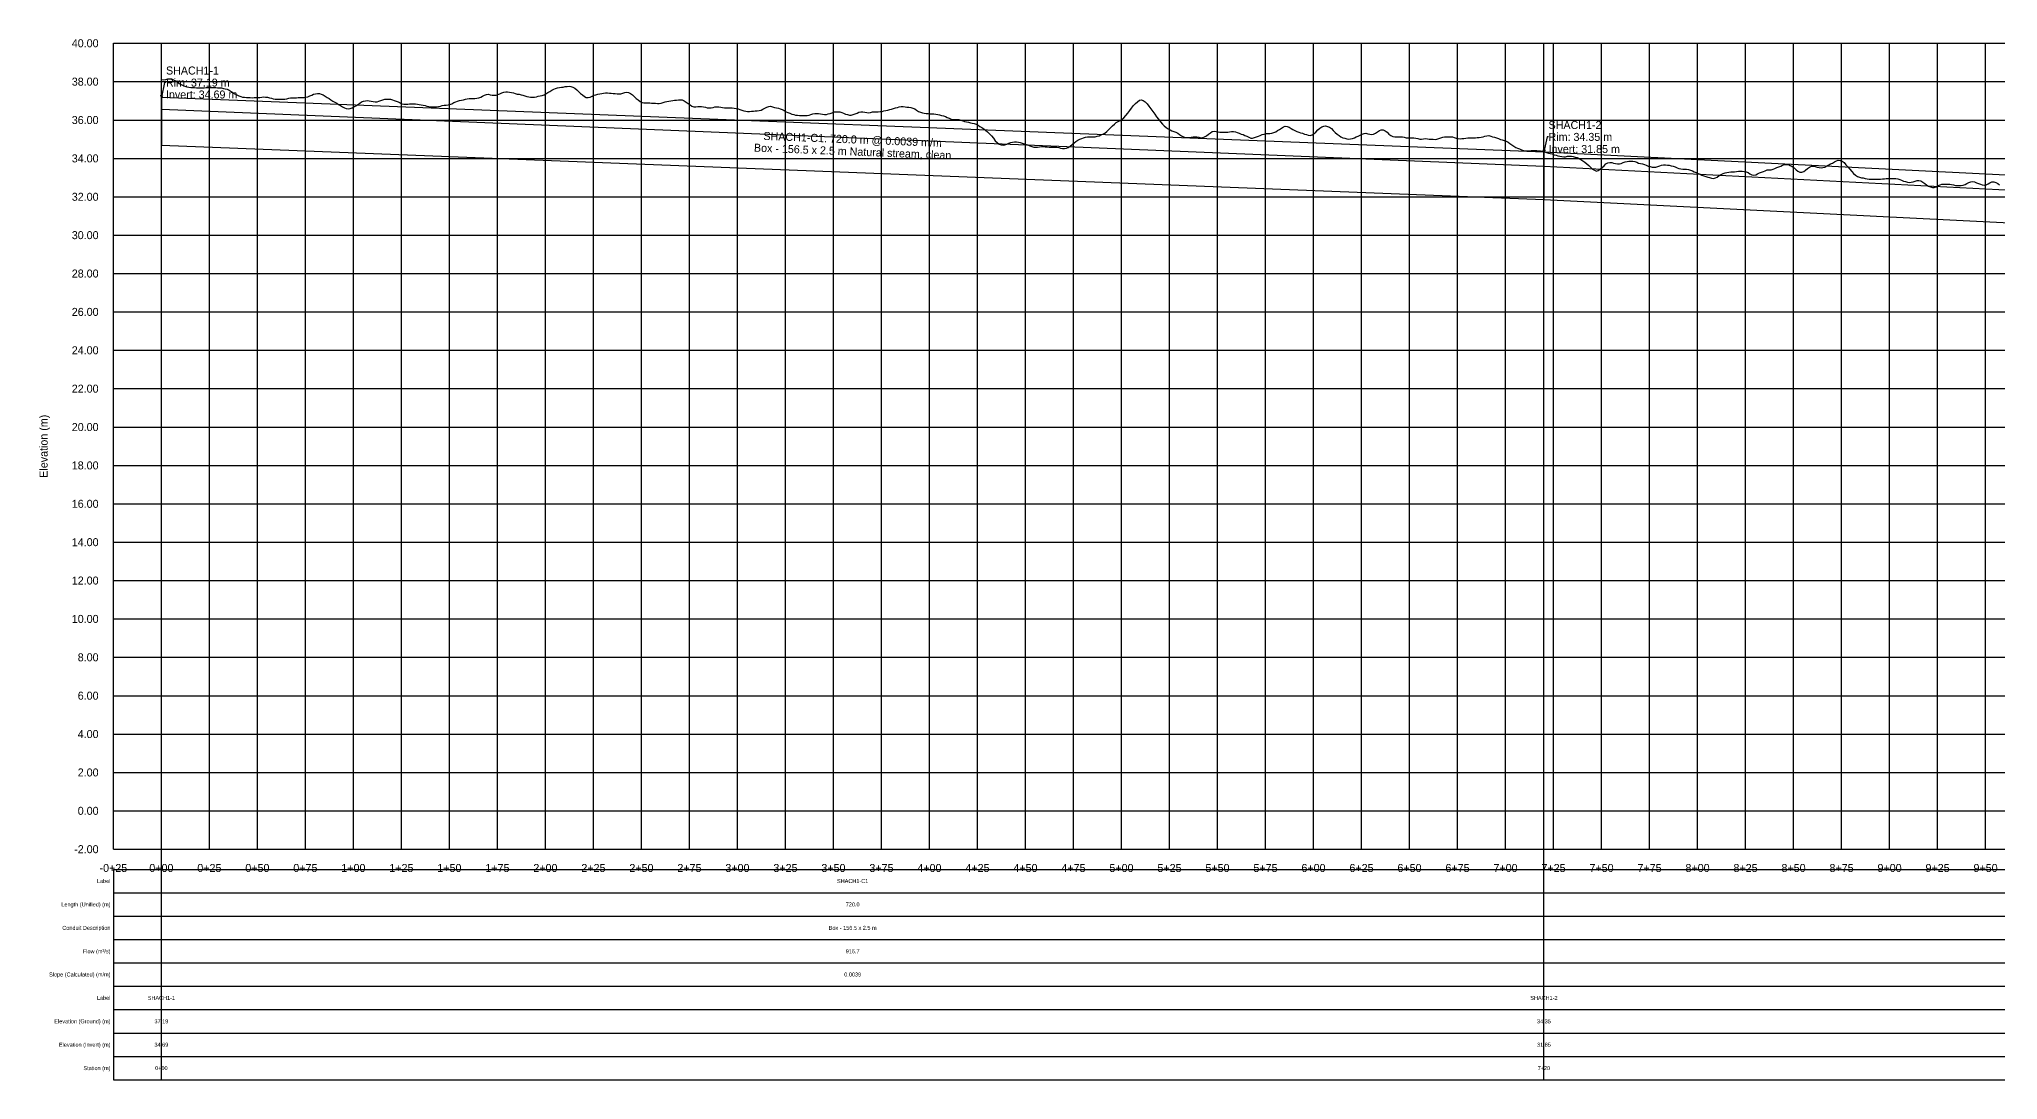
# Model space of a CAD drawing. Extents: x -64 to 8082, y -140 to 402.
# Drawn here: x -64 to 956, y -140 to 402 of the extents above; entities that cross this region are included whole.
import ezdxf
from ezdxf.enums import TextEntityAlignment as Align

# ---------------------------------------------------------------- set-up
doc = ezdxf.new("R2010")
doc.units = 0
for name, color, linetype in [('Annotation', 7, 'Continuous'), ('Annotation_Table', 254, 'Continuous'), ('Crown', 7, 'Continuous'), ('Grid', 254, 'Continuous'), ('Grid_Text', 7, 'Continuous'), ('Ground_Elevation', 3, 'Continuous'), ('Hydraulic_Grade', 5, 'Continuous'), ('Invert', 7, 'Continuous'), ('Structure', 7, 'Continuous')]:
    doc.layers.add(name, color=color, linetype=linetype)

msp = doc.modelspace()

# ---------------------------------------------------------------- linework, layer by layer
at = {"layer": 'Annotation', "color": 0}
for points in [[(2.4, 379.5), (1.7, 379.5), (0, 371.9)], [(722.4, 351.2), (721.7, 351.2), (720, 343.5)]]:
    msp.add_lwpolyline(points, dxfattribs=at)
for points in [[(0, 371.9), (-0.2, 372.9), (0.6, 372.7)], [(720, 343.5), (719.8, 344.5), (720.6, 344.3)]]:
    msp.add_lwpolyline(points, close=True, dxfattribs=at)
at = {"layer": 'Annotation_Table', "color": 254}
for points in [[(0, -140.2), (0, 400)], [(720, -140.2), (720, 400)], [(-25, -30.5), (8049.9, -30.5)], [(-25, -30.5), (-25, -140.2)], [(-25, -42.7), (8049.9, -42.7)], [(-25, -54.9), (8049.9, -54.9)], [(-25, -67.1), (8049.9, -67.1)], [(-25, -79.2), (8049.9, -79.2)], [(-25, -91.4), (8049.9, -91.4)], [(-25, -103.6), (8049.9, -103.6)], [(-25, -115.8), (8049.9, -115.8)], [(-25, -128), (8049.9, -128)], [(-25, -140.2), (8049.9, -140.2)]]:
    msp.add_lwpolyline(points, dxfattribs=at)
at = {"layer": 'Crown', "color": 0}
for points in [[(0, 371.9), (0, 371.9)], [(0, 371.9), (720, 343.5)], [(720, 343.5), (720, 343.5)], [(720, 343.5), (1295.4, 314.7)]]:
    msp.add_lwpolyline(points, dxfattribs=at)
at = {"layer": 'Grid', "color": 254}
for points in [[(-25, 400), (8050, 400)], [(-25, -20), (-25, 400)], [(0, -20), (0, 400)], [(25, -20), (25, 400)], [(50, -20), (50, 400)], [(75, -20), (75, 400)], [(100, -20), (100, 400)], [(125, -20), (125, 400)], [(150, -20), (150, 400)], [(175, -20), (175, 400)], [(200, -20), (200, 400)], [(225, -20), (225, 400)], [(250, -20), (250, 400)], [(275, -20), (275, 400)], [(300, -20), (300, 400)], [(325, -20), (325, 400)], [(350, -20), (350, 400)], [(375, -20), (375, 400)], [(400, -20), (400, 400)], [(425, -20), (425, 400)], [(450, -20), (450, 400)], [(475, -20), (475, 400)], [(500, -20), (500, 400)], [(525, -20), (525, 400)], [(550, -20), (550, 400)], [(575, -20), (575, 400)], [(600, -20), (600, 400)], [(625, -20), (625, 400)], [(650, -20), (650, 400)], [(675, -20), (675, 400)], [(700, -20), (700, 400)], [(725, -20), (725, 400)], [(750, -20), (750, 400)], [(775, -20), (775, 400)], [(800, -20), (800, 400)], [(825, -20), (825, 400)], [(850, -20), (850, 400)], [(875, -20), (875, 400)], [(900, -20), (900, 400)], [(925, -20), (925, 400)], [(950, -20), (950, 400)], [(-25, 380), (8050, 380)], [(-25, 360), (8050, 360)], [(-25, 340), (8050, 340)], [(-25, 320), (8050, 320)], [(-25, 300), (8050, 300)], [(-25, 280), (8050, 280)], [(-25, 260), (8050, 260)], [(-25, 240), (8050, 240)], [(-25, 220), (8050, 220)], [(-25, 200), (8050, 200)], [(-25, 180), (8050, 180)], [(-25, 160), (8050, 160)], [(-25, 140), (8050, 140)], [(-25, 120), (8050, 120)], [(-25, 100), (8050, 100)], [(-25, 80), (8050, 80)], [(-25, 60), (8050, 60)], [(-25, 40), (8050, 40)], [(-25, 20), (8050, 20)], [(-25, 0), (8050, 0)], [(-25, -20), (8050, -20)]]:
    msp.add_lwpolyline(points, dxfattribs=at)
at = {"layer": 'Ground_Elevation', "color": 3}
msp.add_lwpolyline([(0.3, 381.2), (1.3, 381), (2.3, 381.2), (3.3, 381.4), (4.3, 381.5), (5.3, 381.4), (6.3, 381), (7.3, 380.5), (8.3, 379.9), (9.3, 379.1), (10.3, 378.5), (11.3, 378), (12.3, 377.6), (13.3, 377.3), (14.3, 377.1), (15.3, 377), (16.3, 377), (17.3, 376.9), (18.3, 376.8), (19.3, 376.7), (20.3, 376.7), (21.3, 376.7), (22.3, 376.8), (23.3, 376.9), (24.3, 376.9), (25.3, 376.9), (26.3, 376.9), (27.3, 376.9), (28.3, 376.9), (29.3, 376.8), (30.3, 376.8), (31.3, 376.7), (32.3, 376.5), (33.3, 376.3), (34.3, 376), (35.3, 375.5), (36.3, 374.9), (37.3, 374.3), (38.3, 373.7), (39.3, 373.1), (40.3, 372.6), (41.3, 372.2), (42.3, 371.9), (43.3, 371.9), (44.3, 371.8), (45.3, 371.8), (46.3, 371.7), (47.3, 371.6), (48.3, 371.7), (49.3, 371.7), (50.3, 371.7), (51.3, 371.8), (52.3, 371.9), (53.3, 372), (54.3, 371.9), (55.3, 371.9), (56.3, 371.6), (57.3, 371.4), (58.3, 371.1), (59.3, 370.9), (60.3, 370.8), (61.3, 370.8), (62.3, 370.8), (63.3, 370.8), (64.3, 370.9), (65.3, 371.1), (66.3, 371.4), (67.3, 371.6), (68.3, 371.6), (69.3, 371.6), (70.3, 371.6), (71.3, 371.7), (72.3, 371.7), (73.3, 371.7), (74.3, 371.7), (75.3, 371.9), (76.3, 372.1), (77.3, 372.6), (78.3, 373), (79.3, 373.4), (80.3, 373.7), (81.3, 373.9), (82.3, 373.8), (83.3, 373.5), (84.3, 373.1), (85.3, 372.4), (86.3, 371.8), (87.3, 371.2), (88.3, 370.6), (89.3, 369.9), (90.3, 369.3), (91.3, 368.7), (92.3, 368.1), (93.3, 367.5), (94.3, 366.9), (95.3, 366.3), (96.3, 366), (97.3, 365.9), (98.3, 366), (99.3, 366.3), (100.3, 366.8), (101.3, 367.4), (102.3, 368.1), (103.3, 368.8), (104.3, 369.4), (105.3, 369.8), (106.3, 370), (107.3, 370.1), (108.3, 370), (109.3, 369.8), (110.3, 369.6), (111.3, 369.5), (112.3, 369.5), (113.3, 369.8), (114.3, 370.2), (115.3, 370.5), (116.3, 370.8), (117.3, 370.9), (118.3, 370.9), (119.3, 370.8), (120.3, 370.6), (121.3, 370.2), (122.3, 369.8), (123.3, 369.4), (124.3, 368.9), (125.3, 368.5), (126.3, 368.3), (127.3, 368.2), (128.3, 368.2), (129.3, 368.4), (130.3, 368.5), (131.3, 368.5), (132.3, 368.5), (133.3, 368.3), (134.3, 368.1), (135.3, 367.9), (136.3, 367.7), (137.3, 367.5), (138.3, 367.3), (139.3, 367.1), (140.3, 366.9), (141.3, 366.8), (142.3, 366.8), (143.3, 366.9), (144.3, 367), (145.3, 367.3), (146.3, 367.5), (147.3, 367.8), (148.3, 367.8), (149.3, 367.9), (150.3, 368.1), (151.3, 368.5), (152.3, 369.1), (153.3, 369.5), (154.3, 369.9), (155.3, 370.1), (156.3, 370.3), (157.3, 370.5), (158.3, 370.8), (159.3, 371.1), (160.3, 371.2), (161.3, 371.3), (162.3, 371.3), (163.3, 371.3), (164.3, 371.4), (165.3, 371.6), (166.3, 371.9), (167.3, 372.4), (168.3, 373), (169.3, 373.3), (170.3, 373.4), (171.3, 373.2), (172.3, 373), (173.3, 372.9), (174.3, 373), (175.3, 373.3), (176.3, 373.7), (177.3, 374.2), (178.3, 374.6), (179.3, 374.7), (180.3, 374.7), (181.3, 374.6), (182.3, 374.4), (183.3, 374.1), (184.3, 373.8), (185.3, 373.5), (186.3, 373.4), (187.3, 373.2), (188.3, 372.9), (189.3, 372.6), (190.3, 372.3), (191.3, 372.1), (192.3, 371.9), (193.3, 371.9), (194.3, 371.9), (195.3, 372.1), (196.3, 372.4), (197.3, 372.6), (198.3, 372.8), (199.3, 373.1), (200.3, 373.6), (201.3, 374.3), (202.3, 374.9), (203.3, 375.5), (204.3, 376), (205.3, 376.5), (206.3, 376.8), (207.3, 377), (208.3, 377.1), (209.3, 377.2), (210.3, 377.4), (211.3, 377.5), (212.3, 377.6), (213.3, 377.4), (214.3, 377.1), (215.3, 376.6), (216.3, 375.8), (217.3, 374.9), (218.3, 373.9), (219.3, 373.1), (220.3, 372.3), (221.3, 371.7), (222.3, 371.7), (223.3, 371.9), (224.3, 372.4), (225.3, 373), (226.3, 373.2), (227.3, 373.4), (228.3, 373.6), (229.3, 373.8), (230.3, 374), (231.3, 374.1), (232.3, 374.1), (233.3, 374), (234.3, 374), (235.3, 373.9), (236.3, 373.8), (237.3, 373.7), (238.3, 373.6), (239.3, 373.7), (240.3, 374), (241.3, 374.3), (242.3, 374.5), (243.3, 374.4), (244.3, 373.9), (245.3, 373.2), (246.3, 372.2), (247.3, 371.3), (248.3, 370.5), (249.3, 369.7), (250.3, 369.2), (251.3, 369), (252.3, 368.9), (253.3, 368.9), (254.3, 368.9), (255.3, 368.8), (256.3, 368.8), (257.3, 368.7), (258.3, 368.6), (259.3, 368.6), (260.3, 368.8), (261.3, 369.2), (262.3, 369.4), (263.3, 369.6), (264.3, 369.8), (265.3, 370), (266.3, 370.1), (267.3, 370.3), (268.3, 370.4), (269.3, 370.5), (270.3, 370.6), (271.3, 370.5), (272.3, 370), (273.3, 369.3), (274.3, 368.6), (275.3, 367.9), (276.3, 367.2), (277.3, 366.9), (278.3, 366.9), (279.3, 367), (280.3, 367), (281.3, 367), (282.3, 366.8), (283.3, 366.7), (284.3, 366.4), (285.3, 366.3), (286.3, 366.3), (287.3, 366.5), (288.3, 366.8), (289.3, 366.9), (290.3, 366.8), (291.3, 366.7), (292.3, 366.5), (293.3, 366.4), (294.3, 366.3), (295.3, 366.4), (296.3, 366.4), (297.3, 366.3), (298.3, 366.2), (299.3, 366), (300.3, 365.8), (301.3, 365.5), (302.3, 365.1), (303.3, 364.8), (304.3, 364.6), (305.3, 364.5), (306.3, 364.5), (307.3, 364.6), (308.3, 364.6), (309.3, 364.7), (310.3, 364.8), (311.3, 365), (312.3, 365.2), (313.3, 365.7), (314.3, 366.2), (315.3, 366.7), (316.3, 367.1), (317.3, 367.2), (318.3, 366.9), (319.3, 366.6), (320.3, 366.4), (321.3, 366.2), (322.3, 365.9), (323.3, 365.4), (324.3, 364.9), (325.3, 364.3), (326.3, 363.9), (327.3, 363.5), (328.3, 363.1), (329.3, 362.8), (330.3, 362.6), (331.3, 362.5), (332.3, 362.3), (333.3, 362.3), (334.3, 362.3), (335.3, 362.3), (336.3, 362.4), (337.3, 362.6), (338.3, 362.9), (339.3, 363.2), (340.3, 363.4), (341.3, 363.4), (342.3, 363.4), (343.3, 363.2), (344.3, 363), (345.3, 362.9), (346.3, 362.9), (347.3, 363.2), (348.3, 363.4), (349.3, 363.8), (350.3, 364.2), (351.3, 364.3), (352.3, 364.3), (353.3, 364.2), (354.3, 363.9), (355.3, 363.5), (356.3, 363.1), (357.3, 362.8), (358.3, 362.6), (359.3, 362.6), (360.3, 362.8), (361.3, 363.2), (362.3, 363.6), (363.3, 364.1), (364.3, 364.3), (365.3, 364.3), (366.3, 364.1), (367.3, 363.9), (368.3, 363.8), (369.3, 363.9), (370.3, 364.2), (371.3, 364.2), (372.3, 364.2), (373.3, 364.3), (374.3, 364.4), (375.3, 364.5), (376.3, 364.7), (377.3, 364.9), (378.3, 365.1), (379.3, 365.4), (380.3, 365.7), (381.3, 366), (382.3, 366.3), (383.3, 366.6), (384.3, 366.9), (385.3, 367.1), (386.3, 367), (387.3, 366.8), (388.3, 366.7), (389.3, 366.7), (390.3, 366.5), (391.3, 366.2), (392.3, 365.8), (393.3, 365.2), (394.3, 364.5), (395.3, 364.1), (396.3, 363.8), (397.3, 363.5), (398.3, 363.4), (399.3, 363.4), (400.3, 363.3), (401.3, 363.3), (402.3, 363.2), (403.3, 363.1), (404.3, 362.9), (405.3, 362.7), (406.3, 362.3), (407.3, 362.1), (408.3, 361.9), (409.3, 361.3), (410.3, 360.9), (411.3, 360.5), (412.3, 360.3), (413.3, 360.2), (414.3, 360.2), (415.3, 360.2), (416.3, 360), (417.3, 359.6), (418.3, 359.3), (419.3, 359.1), (420.3, 358.9), (421.3, 358.6), (422.3, 358.4), (423.3, 358.1), (424.3, 357.8), (425.3, 357.3), (426.3, 356.7), (427.3, 356.1), (428.3, 355.4), (429.3, 354.6), (430.3, 353.8), (431.3, 352.8), (432.3, 351.7), (433.3, 350.5), (434.3, 349.2), (435.3, 348.2), (436.3, 347.5), (437.3, 347), (438.3, 346.9), (439.3, 347.1), (440.3, 347.5), (441.3, 348), (442.3, 348.3), (443.3, 348.5), (444.3, 348.6), (445.3, 348.6), (446.3, 348.4), (447.3, 348.2), (448.3, 347.9), (449.3, 347.6), (450.3, 347.3), (451.3, 347), (452.3, 346.6), (453.3, 346.2), (454.3, 345.9), (455.3, 345.8), (456.3, 345.9), (457.3, 346), (458.3, 346.2), (459.3, 346.2), (460.3, 346.1), (461.3, 346), (462.3, 345.9), (463.3, 345.9), (464.3, 345.9), (465.3, 345.9), (466.3, 345.8), (467.3, 345.6), (468.3, 345.4), (469.3, 345.2), (470.3, 345.1), (471.3, 345.3), (472.3, 345.7), (473.3, 346.4), (474.3, 347.2), (475.3, 348.1), (476.3, 348.8), (477.3, 349.5), (478.3, 350.1), (479.3, 350.4), (480.3, 350.7), (481.3, 351), (482.3, 351.2), (483.3, 351.3), (484.3, 351.3), (485.3, 351.3), (486.3, 351.3), (487.3, 351.5), (488.3, 351.8), (489.3, 352.2), (490.3, 352.6), (491.3, 353.2), (492.3, 354.1), (493.3, 354.9), (494.3, 355.9), (495.3, 357), (496.3, 357.9), (497.3, 358.7), (498.3, 359.3), (499.3, 359.8), (500.3, 360.4), (501.3, 361.2), (502.3, 362.3), (503.3, 363.5), (504.3, 364.9), (505.3, 366.2), (506.3, 367.6), (507.3, 368.6), (508.3, 369.5), (509.3, 370.3), (510.3, 370.6), (511.3, 370.2), (512.3, 369.4), (513.3, 368.4), (514.3, 367.2), (515.3, 365.8), (516.3, 364.5), (517.3, 363.1), (518.3, 361.7), (519.3, 360.4), (520.3, 359.1), (521.3, 357.9), (522.3, 356.9), (523.3, 356.1), (524.3, 355.4), (525.3, 354.9), (526.3, 354.4), (527.3, 354.1), (528.3, 353.7), (529.3, 353.1), (530.3, 352.5), (531.3, 351.8), (532.3, 351.2), (533.3, 350.9), (534.3, 350.9), (535.3, 350.9), (536.3, 351.1), (537.3, 351.3), (538.3, 351.3), (539.3, 351.2), (540.3, 351), (541.3, 350.8), (542.3, 350.9), (543.3, 351.3), (544.3, 351.8), (545.3, 352.6), (546.3, 353.4), (547.3, 354.1), (548.3, 354.2), (549.3, 354.1), (550.3, 353.9), (551.3, 353.7), (552.3, 353.6), (553.3, 353.6), (554.3, 353.6), (555.3, 353.7), (556.3, 353.9), (557.3, 354), (558.3, 354), (559.3, 353.8), (560.3, 353.5), (561.3, 353.1), (562.3, 352.7), (563.3, 352.4), (564.3, 351.9), (565.3, 351.5), (566.3, 351), (567.3, 350.6), (568.3, 350.6), (569.3, 350.9), (570.3, 351.2), (571.3, 351.6), (572.3, 352), (573.3, 352.4), (574.3, 352.7), (575.3, 352.9), (576.3, 352.9), (577.3, 353), (578.3, 353.2), (579.3, 353.5), (580.3, 353.9), (581.3, 354.5), (582.3, 355.1), (583.3, 355.8), (584.3, 356.4), (585.3, 356.8), (586.3, 356.6), (587.3, 356.2), (588.3, 355.6), (589.3, 355), (590.3, 354.5), (591.3, 354.1), (592.3, 353.7), (593.3, 353.4), (594.3, 353.1), (595.3, 352.7), (596.3, 352.4), (597.3, 352.1), (598.3, 352), (599.3, 352.3), (600.3, 352.9), (601.3, 353.7), (602.3, 354.8), (603.3, 355.7), (604.3, 356.4), (605.3, 356.8), (606.3, 356.9), (607.3, 356.7), (608.3, 356.3), (609.3, 355.5), (610.3, 354.5), (611.3, 353.5), (612.3, 352.7), (613.3, 352), (614.3, 351.3), (615.3, 350.8), (616.3, 350.5), (617.3, 350.2), (618.3, 350.1), (619.3, 350.2), (620.3, 350.3), (621.3, 350.8), (622.3, 351.2), (623.3, 351.6), (624.3, 352.1), (625.3, 352.7), (626.3, 353), (627.3, 353.1), (628.3, 352.8), (629.3, 352.6), (630.3, 352.5), (631.3, 352.7), (632.3, 353.2), (633.3, 353.9), (634.3, 354.6), (635.3, 354.9), (636.3, 354.8), (637.3, 354.4), (638.3, 353.7), (639.3, 352.7), (640.3, 351.9), (641.3, 351.4), (642.3, 351.2), (643.3, 351.2), (644.3, 351.2), (645.3, 351.2), (646.3, 351.2), (647.3, 351), (648.3, 350.8), (649.3, 350.8), (650.3, 350.8), (651.3, 350.8), (652.3, 350.7), (653.3, 350.5), (654.3, 350.3), (655.3, 350.1), (656.3, 350.1), (657.3, 350.2), (658.3, 350.3), (659.3, 350.2), (660.3, 350.1), (661.3, 350), (662.3, 350), (663.3, 349.9), (664.3, 350.1), (665.3, 350.3), (666.3, 350.7), (667.3, 351), (668.3, 351.2), (669.3, 351.3), (670.3, 351.3), (671.3, 351.3), (672.3, 351.2), (673.3, 350.9), (674.3, 350.6), (675.3, 350.3), (676.3, 350.2), (677.3, 350.3), (678.3, 350.4), (679.3, 350.6), (680.3, 350.7), (681.3, 350.8), (682.3, 350.8), (683.3, 350.8), (684.3, 350.8), (685.3, 350.9), (686.3, 350.9), (687.3, 351.1), (688.3, 351.3), (689.3, 351.5), (690.3, 351.7), (691.3, 351.9), (692.3, 351.6), (693.3, 351.3), (694.3, 351.1), (695.3, 350.7), (696.3, 350.3), (697.3, 349.9), (698.3, 349.6), (699.3, 349.3), (700.3, 349), (701.3, 348.4), (702.3, 347.7), (703.3, 347), (704.3, 346.3), (705.3, 345.7), (706.3, 345.3), (707.3, 344.9), (708.3, 344.5), (709.3, 344.1), (710.3, 344), (711.3, 343.9), (712.3, 344), (713.3, 344.1), (714.3, 344.2), (715.3, 344.2), (716.3, 344.1), (717.3, 344), (718.3, 343.9), (719.3, 343.7), (720.3, 343.4), (721.3, 343.1), (722.3, 342.8), (723.3, 342.6), (724.3, 342.3), (725.3, 341.9), (726.3, 341.6), (727.3, 341.4), (728.3, 341.2), (729.3, 341), (730.3, 340.8), (731.3, 340.9), (732.3, 341.1), (733.3, 341.1), (734.3, 341.1), (735.3, 341), (736.3, 340.7), (737.3, 340.4), (738.3, 340), (739.3, 339.5), (740.3, 338.8), (741.3, 338), (742.3, 337.2), (743.3, 336.3), (744.3, 335.4), (745.3, 334.4), (746.3, 333.8), (747.3, 333.4), (748.3, 333.7), (749.3, 334.3), (750.3, 335.2), (751.3, 336.2), (752.3, 337.1), (753.3, 337.7), (754.3, 337.8), (755.3, 337.8), (756.3, 337.6), (757.3, 337.3), (758.3, 337.1), (759.3, 337.1), (760.3, 337.4), (761.3, 337.8), (762.3, 338.2), (763.3, 338.4), (764.3, 338.6), (765.3, 338.5), (766.3, 338.5), (767.3, 338.3), (768.3, 338), (769.3, 337.6), (770.3, 337.3), (771.3, 337.1), (772.3, 336.8), (773.3, 336.4), (774.3, 336), (775.3, 335.7), (776.3, 335.5), (777.3, 335.4), (778.3, 335.5), (779.3, 335.8), (780.3, 336.2), (781.3, 336.5), (782.3, 336.6), (783.3, 336.6), (784.3, 336.5), (785.3, 336.4), (786.3, 336.2), (787.3, 335.9), (788.3, 335.6), (789.3, 335.1), (790.3, 334.8), (791.3, 334.5), (792.3, 334.4), (793.3, 334.3), (794.3, 334.3), (795.3, 334.2), (796.3, 333.9), (797.3, 333.5), (798.3, 333), (799.3, 332.6), (800.3, 332.1), (801.3, 331.7), (802.3, 331.3), (803.3, 330.9), (804.3, 330.6), (805.3, 330.3), (806.3, 330), (807.3, 329.7), (808.3, 329.6), (809.3, 329.8), (810.3, 330.3), (811.3, 331), (812.3, 331.6), (813.3, 332.1), (814.3, 332.4), (815.3, 332.6), (816.3, 332.8), (817.3, 333), (818.3, 333), (819.3, 333), (820.3, 333.1), (821.3, 333.3), (822.3, 333.4), (823.3, 333.4), (824.3, 333.2), (825.3, 333), (826.3, 332.6), (827.3, 332), (828.3, 331.4), (829.3, 331.2), (830.3, 331.4), (831.3, 331.9), (832.3, 332.4), (833.3, 332.8), (834.3, 333.2), (835.3, 333.6), (836.3, 334), (837.3, 334.1), (838.3, 334.1), (839.3, 334.3), (840.3, 334.7), (841.3, 335.2), (842.3, 335.6), (843.3, 336), (844.3, 336.5), (845.3, 336.9), (846.3, 336.9), (847.3, 336.8), (848.3, 336.3), (849.3, 335.8), (850.3, 335), (851.3, 334.1), (852.3, 333.4), (853.3, 332.9), (854.3, 332.9), (855.3, 333.2), (856.3, 333.8), (857.3, 334.7), (858.3, 335.4), (859.3, 335.9), (860.3, 335.9), (861.3, 335.8), (862.3, 335.5), (863.3, 335.2), (864.3, 335.1), (865.3, 335.2), (866.3, 335.5), (867.3, 336.1), (868.3, 336.6), (869.3, 337.1), (870.3, 337.6), (871.3, 338.2), (872.3, 338.7), (873.3, 339), (874.3, 338.9), (875.3, 338.5), (876.3, 337.8), (877.3, 336.7), (878.3, 335.6), (879.3, 334.3), (880.3, 333.1), (881.3, 332.1), (882.3, 331.2), (883.3, 330.6), (884.3, 330.2), (885.3, 329.9), (886.3, 329.8), (887.3, 329.6), (888.3, 329.3), (889.3, 329.1), (890.3, 329.1), (891.3, 329.1), (892.3, 329.2), (893.3, 329.2), (894.3, 329.2), (895.3, 329.2), (896.3, 329.3), (897.3, 329.4), (898.3, 329.5), (899.3, 329.5), (900.3, 329.6), (901.3, 329.6), (902.3, 329.6), (903.3, 329.5), (904.3, 329.3), (905.3, 329), (906.3, 328.6), (907.3, 328.2), (908.3, 327.9), (909.3, 327.6), (910.3, 327.5), (911.3, 327.6), (912.3, 327.8), (913.3, 328.1), (914.3, 328.4), (915.3, 328.5), (916.3, 328.3), (917.3, 327.6), (918.3, 326.9), (919.3, 326.2), (920.3, 325.6), (921.3, 325.1), (922.3, 324.8), (923.3, 324.8), (924.3, 325.2), (925.3, 325.8), (926.3, 326.2), (927.3, 326.5), (928.3, 326.6), (929.3, 326.6), (930.3, 326.6), (931.3, 326.6), (932.3, 326.4), (933.3, 326.2), (934.3, 325.9), (935.3, 325.8), (936.3, 325.8), (937.3, 325.8), (938.3, 326), (939.3, 326.4), (940.3, 326.9), (941.3, 327.4), (942.3, 327.8), (943.3, 327.9), (944.3, 327.7), (945.3, 327.3), (946.3, 326.9), (947.3, 326.5), (948.3, 326.2), (949.3, 326.1), (950.3, 326.3), (951.3, 326.7), (952.3, 327.3), (953.3, 327.7), (954.3, 327.8), (955.3, 327.5), (956.3, 326.9), (957.3, 326.2)], dxfattribs=at)
at = {"layer": 'Hydraulic_Grade', "color": 5}
for points in [[(0, 365.6), (720, 335.9)], [(720, 335.9), (720, 335.9)], [(720, 335.9), (1295.4, 306.5)]]:
    msp.add_lwpolyline(points, dxfattribs=at)
at = {"layer": 'Invert', "color": 0}
for points in [[(0, 346.9), (0, 346.9)], [(0, 346.9), (720, 318.5)], [(720, 318.5), (720, 318.5)], [(720, 318.5), (1295.4, 289.7)]]:
    msp.add_lwpolyline(points, dxfattribs=at)
at = {"layer": 'Structure', "color": 0}
for points in [[(0, 371.9), (0, 346.9)], [(0, 371.9), (0, 346.9)], [(720, 343.5), (720, 318.5)], [(720, 343.5), (720, 318.5)]]:
    msp.add_lwpolyline(points, dxfattribs=at)

# ---------------------------------------------------------------- texts
at = {"layer": 'Annotation', "color": 0}
for s, height, p in [('SHACH1-1', 4.17, (2.4, 385.8)), ('Rim: 37.19 m', 4.167, (2.4, 379.5)), ('Invert: 34.69 m', 4.167, (2.4, 373.3)), ('SHACH1-2', 4.17, (722.4, 357.4)), ('Rim: 34.35 m', 4.167, (722.4, 351.2)), ('Invert: 31.85 m', 4.167, (722.4, 344.9))]:
    msp.add_text(s, height=height, dxfattribs=at).set_placement(p, align=Align.MIDDLE_LEFT)
for s, p in [('Box - 156.5 x 2.5 m Natural stream, clean', (360, 343.6)), ('SHACH1-C1: 720.0 m @ 0.0039 m/m', (360, 349.9))]:
    msp.add_text(s, height=4.167, rotation=357.7443, dxfattribs=at).set_placement(p, align=Align.MIDDLE_CENTER)
at = {"layer": 'Annotation_Table', "color": 0}
for s, height, p in [('Label', 2.08, (-26.5, -36.6)), ('Length (Unified) (m)', 2.083, (-26.5, -48.8)), ('Conduit Description', 2.083, (-26.5, -61)), ('Flow (m³/s)', 2.083, (-26.5, -73.2)), ('Slope (Calculated) (m/m)', 2.083, (-26.5, -85.3)), ('Label', 2.08, (-26.5, -97.5)), ('Elevation (Ground) (m)', 2.083, (-26.5, -109.7)), ('Elevation (Invert) (m)', 2.083, (-26.5, -121.9)), ('Station (m)', 2.083, (-26.5, -134.1))]:
    msp.add_text(s, height=height, dxfattribs=at).set_placement(p, align=Align.MIDDLE_RIGHT)
for s, height, p in [('SHACH1-C1', 2.08, (360, -36.6)), ('720.0', 2.08, (360, -48.8)), ('Box - 156.5 x 2.5 m', 2.083, (360, -61)), ('916.7', 2.08, (360, -73.2)), ('0.0039', 2.08, (360, -85.3)), ('SHACH1-1', 2.08, (0, -97.5)), ('SHACH1-2', 2.08, (720, -97.5)), ('37.19', 2.08, (0, -109.7)), ('34.35', 2.08, (720, -109.7)), ('34.69', 2.08, (0, -121.9)), ('31.85', 2.08, (720, -121.9)), ('0+00', 2.08, (0, -134.1)), ('7+20', 2.08, (720, -134.1))]:
    msp.add_text(s, height=height, dxfattribs=at).set_placement(p, align=Align.MIDDLE_CENTER)
at = {"layer": 'Grid_Text', "color": 0}
for s, p in [('40.00', (-32.7, 400)), ('38.00', (-32.7, 380)), ('36.00', (-32.7, 360)), ('34.00', (-32.7, 340)), ('32.00', (-32.7, 320)), ('30.00', (-32.7, 300)), ('28.00', (-32.7, 280)), ('26.00', (-32.7, 260)), ('24.00', (-32.7, 240)), ('22.00', (-32.7, 220)), ('20.00', (-32.7, 200)), ('18.00', (-32.7, 180)), ('16.00', (-32.7, 160)), ('14.00', (-32.7, 140)), ('12.00', (-32.7, 120)), ('10.00', (-32.7, 100)), ('8.00', (-32.7, 80)), ('6.00', (-32.7, 60)), ('4.00', (-32.7, 40)), ('2.00', (-32.7, 20)), ('0.00', (-32.7, 0)), ('-2.00', (-32.7, -20))]:
    msp.add_text(s, height=4.17, dxfattribs=at).set_placement(p, align=Align.MIDDLE_RIGHT)
msp.add_text('Elevation (m)', height=4.167, rotation=90, dxfattribs=at).set_placement((-58, 190), align=Align.BOTTOM_CENTER)
for s, p in [('-0+25', (-25, -27.7)), ('0+00', (0, -27.7)), ('0+25', (25, -27.7)), ('0+50', (50, -27.7)), ('0+75', (75, -27.7)), ('1+00', (100, -27.7)), ('1+25', (125, -27.7)), ('1+50', (150, -27.7)), ('1+75', (175, -27.7)), ('2+00', (200, -27.7)), ('2+25', (225, -27.7)), ('2+50', (250, -27.7)), ('2+75', (275, -27.7)), ('3+00', (300, -27.7)), ('3+25', (325, -27.7)), ('3+50', (350, -27.7)), ('3+75', (375, -27.7)), ('4+00', (400, -27.7)), ('4+25', (425, -27.7)), ('4+50', (450, -27.7)), ('4+75', (475, -27.7)), ('5+00', (500, -27.7)), ('5+25', (525, -27.7)), ('5+50', (550, -27.7)), ('5+75', (575, -27.7)), ('6+00', (600, -27.7)), ('6+25', (625, -27.7)), ('6+50', (650, -27.7)), ('6+75', (675, -27.7)), ('7+00', (700, -27.7)), ('7+25', (725, -27.7)), ('7+50', (750, -27.7)), ('7+75', (775, -27.7)), ('8+00', (800, -27.7)), ('8+25', (825, -27.7)), ('8+50', (850, -27.7)), ('8+75', (875, -27.7)), ('9+00', (900, -27.7)), ('9+25', (925, -27.7)), ('9+50', (950, -27.7))]:
    msp.add_text(s, height=4.17, dxfattribs=at).set_placement(p, align=Align.TOP_CENTER)

doc.saveas('drawing.dxf')
